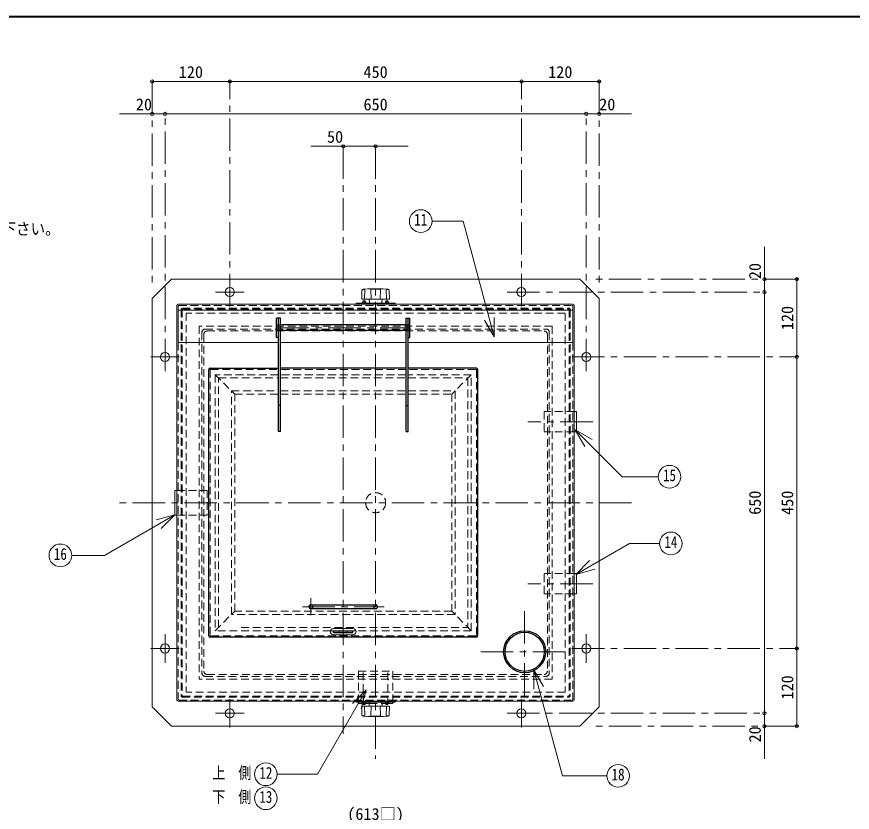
# Model space of a CAD drawing. Units: millimetres at full size, sheet at 1:10; some dimension numbers follow another scale. Extents: x -2123 to 1927, y -1358 to 1452.
# Drawn here: x -652 to 638, y 224 to 1452 of the extents above; entities that cross this region are included whole.
import ezdxf
from ezdxf.enums import TextEntityAlignment as Align

# ---------------------------------------------------------------- set-up
doc = ezdxf.new("R2010")
doc.units = ezdxf.units.MM
doc.header["$LTSCALE"] = 10
doc.header["$PDMODE"] = 32
doc.header["$PDSIZE"] = 5
doc.linetypes.add('CHAIN1', pattern=[8, 5, -1, 1, -1])
doc.linetypes.add('DASHED1', pattern=[1.8, 1.2, -0.6])
doc.layers.add('0-0', color=7, linetype='Continuous', lineweight=18)
doc.styles.add('ＭＳ ゴシック', font='')
doc.styles.get('ＭＳ ゴシック').set_extended_font_data('MS Gothic')

msp = doc.modelspace()

# ---------------------------------------------------------------- linework, layer by layer
at = {"layer": '0-0', "color": 1, "lineweight": 40}
msp.add_line((1927.2, 1451.91), (-2122.8, 1451.91), dxfattribs=at)
at = {"layer": '0-0', "color": 4, "linetype": 'CHAIN1', "lineweight": 9}
for p, q in [((-442.8, 1351.91), (-442.8, 1031.91)), ((-322.8, 1004.91), (-322.8, 1351.91)), ((127.2, 1004.91), (127.2, 1351.91)), ((247.2, 1351.91), (247.2, 1031.91)), ((-422.8, 904.91), (-422.8, 1301.91)), ((227.2, 904.91), (227.2, 1301.91)), ((-147.8, 1251.91), (-147.8, 345.41)), ((-97.8, 1251.91), (-97.8, 306.91)), ((552.2, 1046.91), (232.2, 1046.91)), ((-344.8, 1026.91), (-300.8, 1026.91)), ((105.2, 1026.91), (502.2, 1026.91)), ((-250.8, 971.91), (-44.8, 971.91)), ((-444.8, 926.91), (-400.8, 926.91)), ((205.2, 926.91), (552.2, 926.91)), ((237.2, 826.91), (137.2, 826.91)), ((297.2, 701.91), (-492.8, 701.91)), ((237.2, 576.91), (137.2, 576.91)), ((-197.8, 528.41), (-197.8, 554.41)), ((-210.8, 541.41), (-84.8, 541.41)), ((132.2, 404.41), (132.2, 539.41)), ((-422.8, 454.91), (-422.8, 498.91)), ((227.2, 454.91), (227.2, 498.91)), ((-444.8, 476.91), (-400.8, 476.91)), ((64.7, 471.91), (199.7, 471.91)), ((205.2, 476.91), (552.2, 476.91)), ((-322.8, 354.91), (-322.8, 398.91)), ((127.2, 354.91), (127.2, 398.91)), ((-344.8, 376.91), (-300.8, 376.91)), ((105.2, 376.91), (502.2, 376.91)), ((552.2, 356.91), (232.2, 356.91))]:
    msp.add_line(p, q, dxfattribs=at)
at = {"layer": '0-0', "color": 4, "lineweight": 9}
for p, q in [((-442.8, 1351.91), (-322.8, 1351.91)), ((-322.8, 1351.91), (127.2, 1351.91)), ((127.2, 1351.91), (247.2, 1351.91)), ((-492.8, 1301.91), (-422.8, 1301.91)), ((-422.8, 1301.91), (227.2, 1301.91)), ((297.2, 1301.91), (227.2, 1301.91)), ((-47.8, 1251.91), (-197.8, 1251.91)), ((502.2, 1096.91), (502.2, 1026.91)), ((-442.8, 1016.91), (-412.8, 1046.91)), ((217.2, 1046.91), (-412.8, 1046.91)), ((217.2, 1046.91), (247.2, 1016.91)), ((552.2, 926.91), (552.2, 1046.91)), ((502.2, 376.91), (502.2, 1026.91)), ((-442.8, 386.91), (-442.8, 1016.91)), ((247.2, 386.91), (247.2, 1016.91)), ((552.2, 476.91), (552.2, 926.91)), ((-162.8, 504.41), (-167.31, 504.41)), ((-128.29, 504.41), (-132.8, 504.41)), ((552.2, 356.91), (552.2, 476.91)), ((-412.8, 356.91), (-442.8, 386.91)), ((-124.3, 393.91), (-124.3, 391.91)), ((-117.8, 391.91), (-124.3, 391.91)), ((-77.8, 391.91), (-71.3, 391.91)), ((-71.3, 393.91), (-71.3, 391.91)), ((247.2, 386.91), (217.2, 356.91)), ((502.2, 306.91), (502.2, 376.91)), ((-412.8, 356.91), (217.2, 356.91))]:
    msp.add_line(p, q, dxfattribs=at)
at = {"layer": '0-0'}
for p, q in [((-10.68, 1136.52), (37.42, 1136.52)), ((85.31, 957.79), (37.42, 1136.52)), ((-109.56, 1031.9), (-116.95, 1031.51)), ((-109.04, 1031.91), (-86.56, 1031.91)), ((-86.04, 1031.9), (-78.66, 1031.51)), ((-119.26, 1016.43), (-118.84, 1029.58)), ((-114.74, 1015.91), (-114.25, 1030.46)), ((-104.66, 1015.91), (-105.14, 1030.46)), ((-90.95, 1015.91), (-90.46, 1030.46)), ((-80.87, 1015.91), (-81.35, 1030.46)), ((-76.34, 1016.43), (-76.76, 1029.58)), ((-404.3, 1006.41), (-404.3, 397.41)), ((-402.3, 1008.41), (206.7, 1008.41)), ((-127.8, 1008.41), (-127.8, 1009.91)), ((-67.8, 1009.91), (-127.8, 1009.91)), ((-118.76, 1015.91), (-76.84, 1015.91)), ((-112.8, 1011.91), (-117.8, 1011.91)), ((-117.8, 1011.91), (-117.8, 1009.91)), ((-115.3, 1011.91), (-115.3, 1009.91)), ((-113.8, 1011.91), (-113.8, 1013.42)), ((-112.8, 1011.91), (-112.8, 1009.91)), ((-107.34, 1010.37), (-107.8, 1015.91)), ((-88.26, 1010.37), (-87.8, 1015.91)), ((-82.8, 1011.91), (-77.8, 1011.91)), ((-82.8, 1011.91), (-82.8, 1009.91)), ((-81.8, 1011.91), (-81.8, 1013.42)), ((-80.3, 1011.91), (-80.3, 1009.91)), ((-77.8, 1011.91), (-77.8, 1009.91)), ((-67.8, 1008.41), (-67.8, 1009.91)), ((208.7, 1006.41), (208.7, 397.41)), ((-402.3, 998.91), (206.7, 998.91)), ((-402.3, 998.91), (-402.3, 948.91)), ((206.7, 948.91), (206.7, 998.91)), ((85.31, 957.79), (70.31, 983.77)), ((85.31, 957.79), (85.31, 987.79)), ((-402.3, 948.91), (-247.8, 948.91)), ((-244.8, 948.91), (-50.8, 948.91)), ((-47.8, 948.91), (206.7, 948.91)), ((212.2, 842.41), (208.7, 842.41)), ((212.2, 842.41), (212.2, 811.41)), ((210.17, 814.4), (236.15, 799.4)), ((210.17, 814.4), (282.49, 742.08)), ((210.17, 814.4), (225.17, 788.42)), ((208.7, 811.41), (212.2, 811.41)), ((282.49, 742.08), (338.25, 742.08)), ((-404.3, 720.91), (-407.8, 720.91)), ((-407.59, 683.21), (-515.95, 620.64)), ((-407.59, 683.21), (-436.57, 675.44)), ((-407.59, 683.21), (-428.8, 661.99)), ((211.26, 591.34), (293.89, 639.05)), ((340.33, 639.05), (293.89, 639.05)), ((-566.78, 620.64), (-515.95, 620.64)), ((211.26, 591.34), (232.47, 612.55)), ((211.26, 591.34), (240.24, 599.1)), ((208.7, 592.41), (212.2, 592.41)), ((212.2, 561.41), (212.2, 592.41)), ((212.2, 561.41), (208.7, 561.41)), ((-162.8, 507.66), (-132.8, 507.66)), ((-162.8, 498.16), (-132.8, 498.16)), ((146.43, 444.2), (161.43, 418.22)), ((146.43, 444.2), (146.43, 414.2)), ((146.43, 444.2), (190.33, 280.36)), ((-112.34, 413.28), (-187.65, 282.84)), ((-112.34, 413.28), (-133.55, 392.07)), ((-112.34, 413.28), (-120.1, 384.3)), ((-402.3, 395.41), (206.7, 395.41)), ((-127.8, 395.41), (-127.8, 393.91)), ((-67.8, 393.91), (-127.8, 393.91)), ((-119.26, 387.4), (-118.84, 374.25)), ((-118.76, 387.91), (-76.84, 387.91)), ((-117.8, 391.91), (-117.8, 393.91)), ((-112.8, 391.91), (-117.8, 391.91)), ((-115.3, 391.91), (-115.3, 393.91)), ((-114.74, 387.91), (-114.25, 373.37)), ((-113.8, 391.91), (-113.8, 390.4)), ((-112.8, 391.91), (-112.8, 393.91)), ((-112.8, 391.91), (-107.47, 391.91)), ((-107.34, 393.45), (-107.8, 387.91)), ((-104.66, 387.91), (-105.14, 373.37)), ((-90.95, 387.91), (-90.46, 373.37)), ((-88.26, 393.45), (-87.8, 387.91)), ((-82.8, 391.91), (-88.13, 391.91)), ((-82.8, 391.91), (-82.8, 393.91)), ((-82.8, 391.91), (-77.8, 391.91)), ((-81.8, 391.91), (-81.8, 390.4)), ((-80.87, 387.91), (-81.35, 373.37)), ((-80.3, 391.91), (-80.3, 393.91)), ((-77.8, 391.91), (-77.8, 393.91)), ((-76.34, 387.4), (-76.76, 374.25)), ((-67.8, 395.41), (-67.8, 393.91)), ((-109.56, 371.93), (-116.95, 372.32)), ((-109.04, 371.91), (-86.56, 371.91)), ((-86.04, 371.93), (-78.66, 372.32)), ((-187.65, 282.84), (-249.65, 282.84)), ((190.33, 280.36), (258.92, 280.36))]:
    msp.add_line(p, q, dxfattribs=at)
at = {"layer": '0-0', "color": 4, "linetype": 'DASHED1', "lineweight": 9}
for p, q in [((-401.3, 1006.41), (205.7, 1006.41)), ((-402.3, 998.91), (-402.3, 1005.41)), ((-397.8, 1000.41), (-397.8, 403.41)), ((-396.3, 1001.91), (200.7, 1001.91)), ((-396.3, 999.66), (-396.3, 404.16)), ((-395.55, 1000.41), (199.95, 1000.41)), ((-390.3, 994.41), (-390.3, 409.41)), ((194.7, 994.41), (-390.3, 994.41)), ((194.7, 994.41), (194.7, 409.41)), ((200.7, 999.66), (200.7, 404.16)), ((202.2, 1000.41), (202.2, 403.41)), ((206.7, 998.91), (206.7, 1005.41)), ((-370.3, 974.41), (-370.3, 429.41)), ((174.7, 974.41), (-370.3, 974.41)), ((-360.8, 969.91), (165.2, 969.91)), ((174.7, 974.41), (174.7, 429.41)), ((-365.8, 964.91), (-365.8, 438.91)), ((-362.8, 961.91), (-362.8, 441.91)), ((-357.8, 966.91), (162.2, 966.91)), ((167.2, 961.91), (167.2, 441.91)), ((170.2, 964.91), (170.2, 438.91)), ((-402.3, 948.91), (-402.3, 398.41)), ((206.7, 948.91), (206.7, 398.41)), ((-340.3, 509.41), (-340.3, 894.41)), ((-340.3, 894.41), (-247.8, 894.41)), ((-244.8, 894.41), (-50.8, 894.41)), ((-47.8, 894.41), (44.7, 894.41)), ((44.7, 894.41), (44.7, 509.41)), ((-320.3, 529.41), (-320.3, 874.41)), ((-320.3, 874.41), (-247.8, 874.41)), ((-244.8, 874.41), (-50.8, 874.41)), ((-47.8, 874.41), (24.7, 874.41)), ((24.7, 874.41), (24.7, 529.41)), ((162.2, 842.41), (162.2, 811.41)), ((208.7, 842.41), (162.2, 842.41)), ((208.7, 811.41), (162.2, 811.41)), ((-404.3, 720.91), (-357.8, 720.91)), ((-357.8, 720.91), (-357.8, 682.91)), ((-404.3, 682.91), (-357.8, 682.91)), ((208.7, 592.41), (162.2, 592.41)), ((162.2, 561.41), (162.2, 592.41)), ((208.7, 561.41), (162.2, 561.41)), ((24.7, 529.41), (-320.3, 529.41)), ((-305.3, 509.41), (44.7, 509.41)), ((-116.8, 391.91), (-116.8, 441.91)), ((-78.8, 391.91), (-78.8, 441.91)), ((-71.3, 393.91), (-71.3, 441.91)), ((174.7, 429.41), (-370.3, 429.41)), ((-360.8, 433.91), (165.2, 433.91)), ((-357.8, 436.91), (162.2, 436.91)), ((-396.3, 401.91), (200.7, 401.91)), ((-395.55, 403.41), (199.95, 403.41)), ((194.7, 409.41), (-390.3, 409.41)), ((-401.3, 397.41), (205.7, 397.41)), ((-107.47, 391.91), (-88.13, 391.91))]:
    msp.add_line(p, q, dxfattribs=at)
at = {"layer": '0-0', "color": 5, "lineweight": 25}
for p, q in [((-244.8, 986.91), (-250.8, 986.91)), ((-247.8, 811.91), (-247.8, 986.91)), ((-244.8, 811.91), (-244.8, 986.91)), ((-50.8, 986.91), (-44.8, 986.91)), ((-50.8, 811.91), (-50.8, 986.91)), ((-47.8, 811.91), (-47.8, 986.91)), ((-50.8, 976.41), (-244.8, 976.41)), ((-50.8, 967.41), (-244.8, 967.41)), ((-355.3, 496.41), (-355.3, 907.41)), ((-353.3, 909.41), (-247.8, 909.41)), ((-50.8, 909.41), (-244.8, 909.41)), ((57.7, 909.41), (-47.8, 909.41)), ((59.7, 496.41), (59.7, 907.41)), ((-244.8, 851.91), (-247.8, 851.91)), ((-50.8, 851.91), (-47.8, 851.91)), ((-244.8, 811.91), (-247.8, 811.91)), ((-50.8, 811.91), (-47.8, 811.91)), ((-197.8, 544.41), (-97.8, 544.41)), ((-197.8, 538.41), (-97.8, 538.41)), ((-162.8, 504.41), (-132.8, 504.41)), ((-162.8, 501.41), (-162.8, 504.41)), ((-132.8, 501.41), (-132.8, 504.41)), ((57.7, 494.41), (-353.3, 494.41)), ((-162.8, 501.41), (-132.8, 501.41))]:
    msp.add_line(p, q, dxfattribs=at)
at = {"layer": '0-0', "linetype": 'DASHED1'}
for p, q in [((-250.8, 976.41), (-244.8, 976.41)), ((-250.8, 967.41), (-244.8, 967.41)), ((-50.8, 976.41), (-44.8, 976.41)), ((-50.8, 967.41), (-44.8, 967.41)), ((-353.3, 906.41), (-353.3, 497.41)), ((-352.3, 907.41), (-247.8, 907.41)), ((-50.8, 907.41), (-244.8, 907.41)), ((56.7, 907.41), (-47.8, 907.41)), ((57.7, 906.41), (57.7, 497.41)), ((-345.3, 899.41), (-315.3, 869.41)), ((-345.3, 899.41), (-345.3, 504.41)), ((-247.8, 899.41), (-345.3, 899.41)), ((-50.8, 899.41), (-244.8, 899.41)), ((49.7, 899.41), (-47.8, 899.41)), ((49.7, 899.41), (19.7, 869.41)), ((49.7, 504.41), (49.7, 899.41)), ((-315.3, 534.41), (-315.3, 869.41)), ((-315.3, 869.41), (-247.8, 869.41)), ((-244.8, 869.41), (-50.8, 869.41)), ((-47.8, 869.41), (19.7, 869.41)), ((19.7, 869.41), (19.7, 534.41)), ((-345.3, 504.41), (-315.3, 534.41)), ((19.7, 534.41), (-315.3, 534.41)), ((49.7, 504.41), (19.7, 534.41)), ((-167.31, 504.41), (-345.3, 504.41)), ((-153.8, 504.41), (-153.8, 501.41)), ((-141.8, 504.41), (-141.8, 501.41)), ((49.7, 504.41), (-128.29, 504.41)), ((56.7, 496.41), (-352.3, 496.41))]:
    msp.add_line(p, q, dxfattribs=at)
at = {"layer": '0-0'}
for points in [[(-116.8, 1011.91), (-116.8, 1013.42), (-113.8, 1013.42)], [(-78.8, 1011.91), (-78.8, 1013.42), (-81.8, 1013.42)], [(-404.3, 682.91), (-407.8, 682.91), (-407.8, 720.91)], [(-116.8, 391.91), (-116.8, 390.4), (-113.8, 390.4)], [(-78.8, 391.91), (-78.8, 390.4), (-81.8, 390.4)]]:
    msp.add_lwpolyline(points, dxfattribs=at)
at = {"layer": '0-0', "color": 5, "lineweight": 25}
for points in [[(-247.8, 956.91), (-250.8, 956.91), (-250.8, 986.91)], [(-47.8, 956.91), (-44.8, 956.91), (-44.8, 986.91)]]:
    msp.add_lwpolyline(points, dxfattribs=at)
at = {"layer": '0-0', "color": 4, "linetype": 'DASHED1', "lineweight": 9}
msp.add_lwpolyline([(-124.3, 393.91), (-124.3, 441.91), (-71.3, 441.91)], dxfattribs=at)
at = {"layer": '0-0'}
for centre in [(-28.18, 1136.52), (355.75, 742.08), (357.83, 639.05), (-584.28, 620.64), (-267.15, 282.84), (276.42, 280.36), (-267.15, 245.84)]:
    msp.add_circle(centre, 17.5, dxfattribs=at)
at = {"layer": '0-0', "color": 4, "lineweight": 9}
for centre in [(-322.8, 1026.91), (127.2, 1026.91), (-422.8, 926.91), (227.2, 926.91), (-422.8, 476.91), (227.2, 476.91), (-322.8, 376.91), (127.2, 376.91)]:
    msp.add_circle(centre, 7, dxfattribs=at)
at = {"layer": '0-0', "color": 4, "linetype": 'DASHED1', "lineweight": 9}
msp.add_circle((-97.8, 701.91), 15.5, dxfattribs=at)
at = {"layer": '0-0', "color": 5, "lineweight": 25}
for radius in [32.5, 30.25]:
    msp.add_circle((132.2, 471.91), radius, dxfattribs=at)
at = {"layer": '0-0'}
for centre, radius, start, end in [((-109.04, 1021.91), 10, 90, 93.01913), ((-86.56, 1021.91), 10, 86.98087, 90), ((-116.84, 1029.51), 2, 93.01913, 178.15415), ((-117.31, 1028.84), 2.07, 93.02757, 128.73305), ((-117.23, 1020.96), 9.96, 72.62002, 91.09064), ((-104.64, 1030.48), 0.5, 97.29873, 181.90915), ((-97.8, 977.08), 54.34, 82.70127, 97.29873), ((-90.96, 1030.48), 0.5, 358.09085, 82.70127), ((-78.38, 1020.96), 9.96, 88.90936, 107.37998), ((-78.76, 1029.51), 2, 1.84585, 86.98087), ((-78.3, 1028.84), 2.07, 51.26695, 86.97243), ((-402.3, 1006.41), 2, 90, 180), ((-118.76, 1016.41), 0.5, 178.15415, 270), ((-106.84, 1010.41), 0.5, 184.76364, 270), ((-88.76, 1010.41), 0.5, 270, 355.23636), ((-76.84, 1016.41), 0.5, 270, 1.84585), ((206.7, 1006.41), 2, 0, 90), ((-162.8, 502.91), 4.75, 90, 270), ((-132.8, 502.91), 4.75, 270, 90), ((-402.3, 397.41), 2, 180, 270), ((-118.76, 387.41), 0.5, 90, 181.84585), ((-106.84, 393.41), 0.5, 90, 175.23636), ((-88.76, 393.41), 0.5, 4.76364, 90), ((-76.84, 387.41), 0.5, 358.15415, 90), ((206.7, 397.41), 2, 270, 0), ((-116.84, 374.31), 2, 181.84585, 266.98087), ((-78.76, 374.31), 2, 273.01913, 358.15415), ((-117.31, 374.98), 2.07, 231.26695, 266.97243), ((-117.23, 382.87), 9.96, 268.90936, 287.37998), ((-109.04, 381.91), 10, 266.98087, 270), ((-104.64, 373.35), 0.5, 178.09085, 262.70127), ((-97.8, 426.75), 54.34, 262.70127, 277.29873), ((-90.96, 373.35), 0.5, 277.29873, 1.90915), ((-86.56, 381.91), 10, 270, 273.01913), ((-78.38, 382.87), 9.96, 252.62002, 271.09064), ((-78.3, 374.98), 2.07, 273.02757, 308.73305)]:
    msp.add_arc(centre, radius, start, end, dxfattribs=at)
at = {"layer": '0-0', "color": 4, "linetype": 'DASHED1', "lineweight": 9}
for centre, radius, start, end in [((-401.3, 1005.41), 1, 90, 180), ((205.7, 1005.41), 1, 0, 90), ((-396.3, 1000.41), 1.5, 90, 180), ((-395.55, 999.66), 0.75, 90, 180), ((199.95, 999.66), 0.75, 0, 90), ((200.7, 1000.41), 1.5, 0, 90), ((-360.8, 964.91), 5, 90, 180), ((165.2, 964.91), 5, 0, 90), ((-357.8, 961.91), 5, 90, 180), ((162.2, 961.91), 5, 0, 90), ((-360.8, 438.91), 5, 180, 270), ((-357.8, 441.91), 5, 180, 270), ((162.2, 441.91), 5, 270, 0), ((165.2, 438.91), 5, 270, 0), ((-396.3, 403.41), 1.5, 180, 270), ((-395.55, 404.16), 0.75, 180, 270), ((199.95, 404.16), 0.75, 270, 0), ((200.7, 403.41), 1.5, 270, 0), ((-401.3, 398.41), 1, 180, 270), ((205.7, 398.41), 1, 270, 0)]:
    msp.add_arc(centre, radius, start, end, dxfattribs=at)
at = {"layer": '0-0', "color": 5, "lineweight": 25}
for centre, radius, start, end in [((-353.3, 907.41), 2, 90, 180), ((57.7, 907.41), 2, 0, 90), ((-197.8, 541.41), 3, 90, 270), ((-97.8, 541.41), 3, 270, 90), ((-353.3, 496.41), 2, 180, 270), ((57.7, 496.41), 2, 270, 0)]:
    msp.add_arc(centre, radius, start, end, dxfattribs=at)
at = {"layer": '0-0', "linetype": 'DASHED1'}
for centre, radius, start, end in [((-352.3, 906.41), 1, 90, 180), ((56.7, 906.41), 1, 0, 90), ((-197.8, 541.41), 3, 270, 90), ((-97.8, 541.41), 3, 90, 270), ((-352.3, 497.41), 1, 180, 270), ((56.7, 497.41), 1, 270, 0)]:
    msp.add_arc(centre, radius, start, end, dxfattribs=at)
at = {"layer": '0-0', "color": 1}
for p in [(-442.8, 1351.91), (-322.8, 1351.91), (127.2, 1351.91), (247.2, 1351.91), (-442.8, 1301.91), (-422.8, 1301.91), (227.2, 1301.91), (247.2, 1301.91), (-147.8, 1251.91), (-97.8, 1251.91), (502.2, 1046.91), (552.2, 1046.91), (502.2, 1026.91), (552.2, 926.91), (552.2, 476.91), (502.2, 376.91), (502.2, 356.91), (552.2, 356.91)]:
    msp.add_point(p, dxfattribs=at)

# ---------------------------------------------------------------- texts
at = {"layer": '0-0', "style": 'ＭＳ ゴシック'}
for s, p in [('120', (-401.55, 1351.91)), ('450', (-116.55, 1351.91)), ('120', (168.45, 1351.91)), ('20', (-467.8, 1301.91)), ('650', (-116.55, 1301.91)), ('20', (247.2, 1301.91)), ('50', (-172.8, 1251.91)), ('(613□)', (-141.55, 206.91))]:
    msp.add_text(s, height=18.33, dxfattribs=at).set_placement(p, align=Align.BOTTOM_LEFT)
for s, width, p in [('○ 配管は必ずフレキシブルジョイントをタンク側に近い位置に取り付けて下さい。', 0.9, (-1429.05, 1109.83)), ('11', 0.8, (-38.18, 1124.02)), ('15', 0.8, (345.75, 729.58)), ('14', 0.8, (347.83, 626.55)), ('16', 0.8, (-594.28, 608.14)), ('上\u3000側', 0.8, (-349.65, 270.34)), ('12', 0.8, (-277.15, 270.34)), ('18', 0.8, (266.42, 267.86)), ('下\u3000側', 0.8, (-349.65, 233.34)), ('13', 0.8, (-277.15, 233.34))]:
    msp.add_text(s, height=18.33, dxfattribs=dict(at, width=width)).set_placement(p, align=Align.BOTTOM_LEFT)
for s, p in [('20', (502.2, 1046.91)), ('120', (552.2, 968.16)), ('650', (502.2, 683.16)), ('450', (552.2, 683.16)), ('120', (552.2, 398.16)), ('20', (502.2, 331.91))]:
    msp.add_text(s, height=18.33, rotation=90, dxfattribs=at).set_placement(p, align=Align.BOTTOM_LEFT)

doc.saveas('drawing.dxf')
